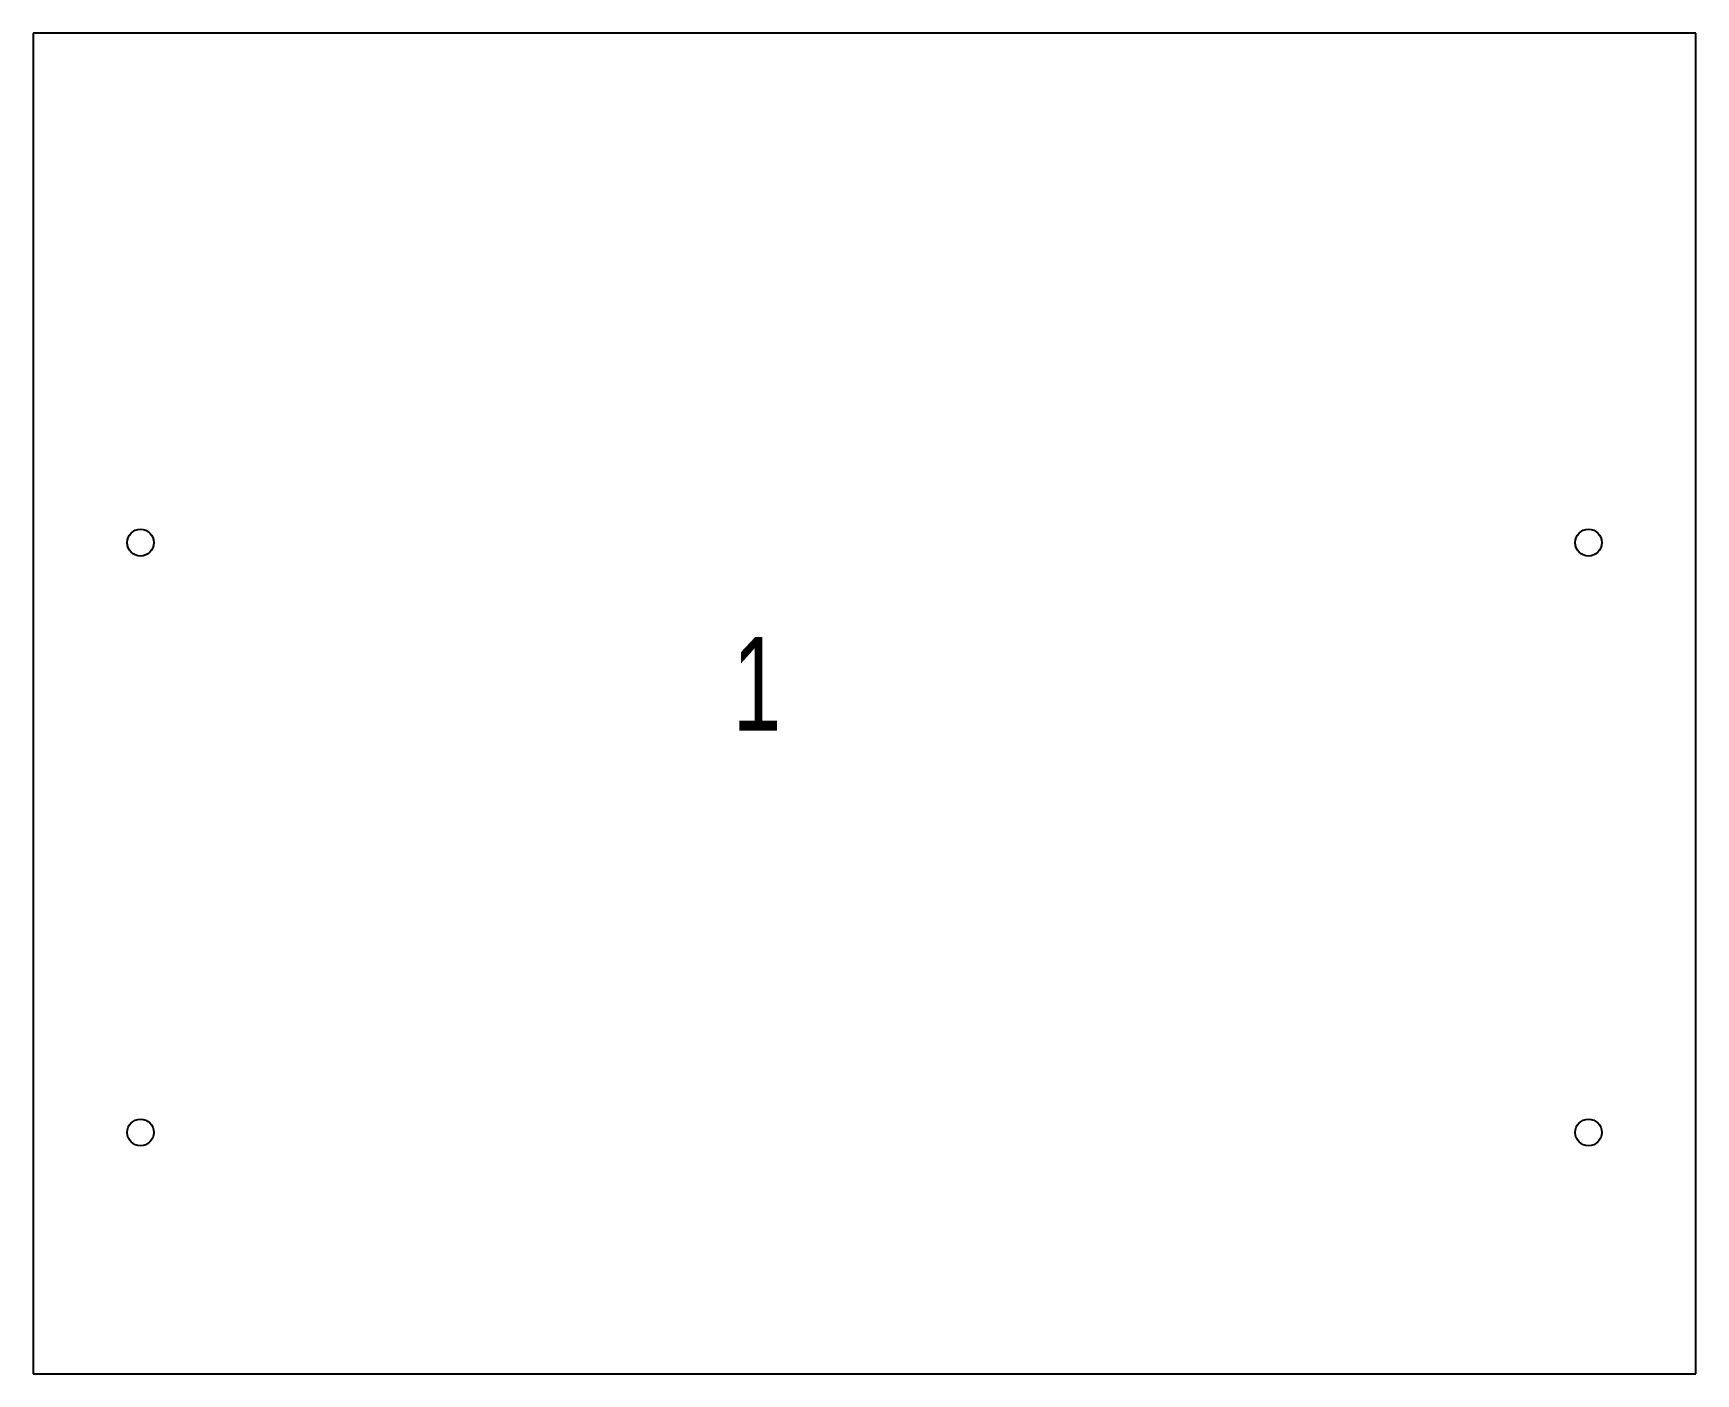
# Model space of a CAD drawing. Extents: x 0 to 132, y 0 to 179.
# Drawn here: x 70 to 132, y 128.9 to 178.9 of the extents above; entities outside this region: 2.
import ezdxf
from ezdxf.enums import TextEntityAlignment as Align

# ---------------------------------------------------------------- set-up
doc = ezdxf.new("R2010")
doc.units = 0
doc.layers.get('0').update_dxf_attribs({"linetype": 'CONTINUOUS'})

msp = doc.modelspace()

# ---------------------------------------------------------------- linework, layer by layer
at = {"color": 7, "linetype": 'CONTINUOUS'}
for p, q in [((132.002, 178.882), (70.002, 178.882)), ((70.002, 178.882), (70.002, 128.882)), ((132.002, 128.882), (132.002, 178.882)), ((70.002, 128.882), (132.002, 128.882))]:
    msp.add_line(p, q, dxfattribs=at)
for centre in [(74.002, 159.882), (128.002, 159.882), (74.002, 137.882), (128.002, 137.882)]:
    msp.add_circle(centre, 0.5, dxfattribs=at)

# ---------------------------------------------------------------- texts
for s, height, width, p in [('1', 3.5, 0.7, (96.081, 151.817)), ('Edition étudiante de SolidWorks.', 3.633, 0.667188, (0, 5.449)), ('A usage universitaire uniquement.', 3.633, 0.668182, (0, 0))]:
    msp.add_text(s, height=height, dxfattribs=dict(at, width=width)).set_placement(p, align=Align.BOTTOM_LEFT)

doc.saveas('drawing.dxf')
